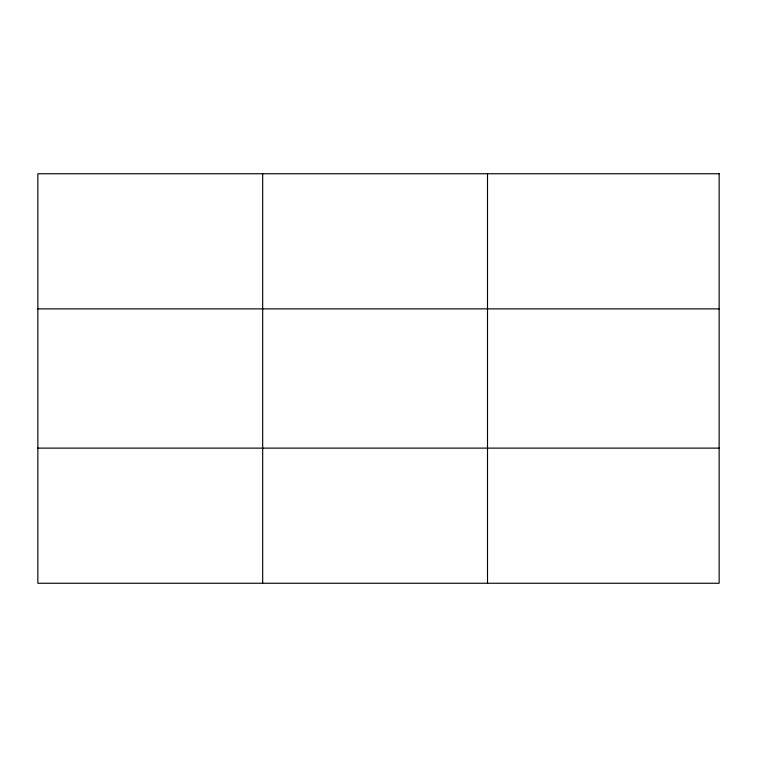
<?xml version="1.0" encoding="UTF-8"?>
<svg xmlns="http://www.w3.org/2000/svg" width="757" height="757" viewBox="0 0 757 757"><rect width="100%" height="100%" fill="white"/><g stroke="black" fill="none" stroke-linecap="round" stroke-linejoin="round"><path stroke-width="1.14" d="M262.679 583.25L262.679 173.75M487.508 583.25L487.508 173.75M37.85 308.884L719.15 308.884M37.85 448.116L719.15 448.116M719.15 173.75L719.15 583.25L37.85 583.25L37.85 173.75L719.15 173.75"/></g></svg>
